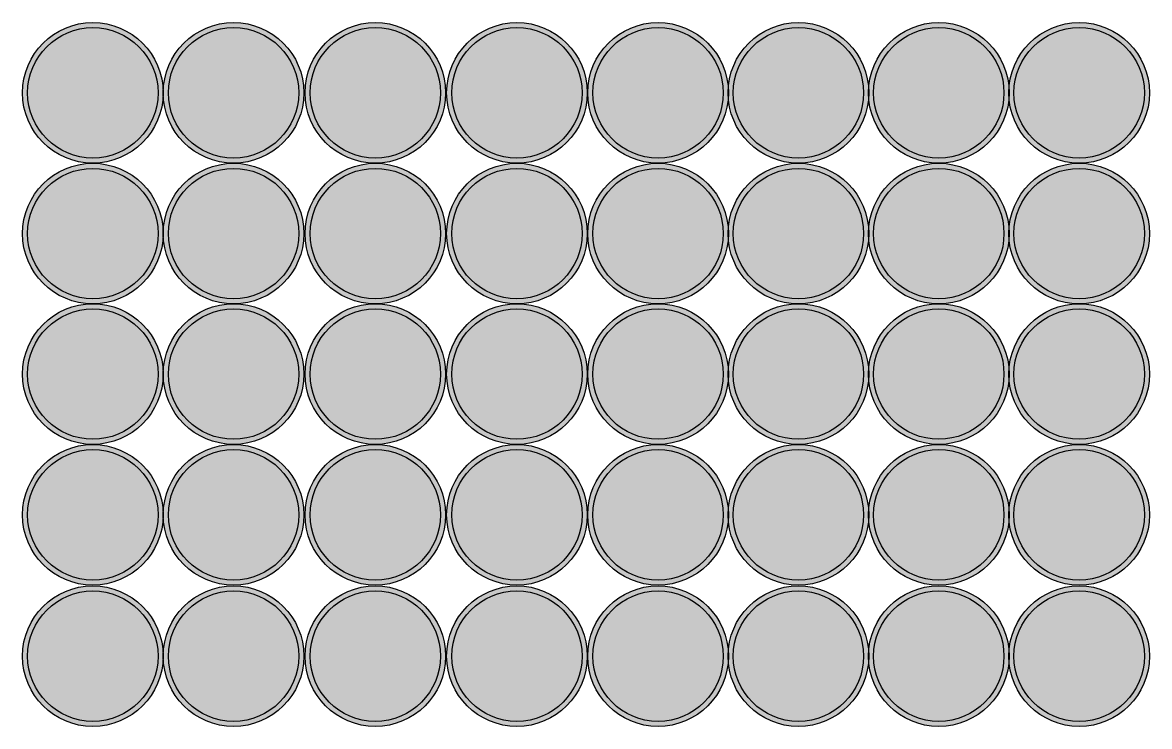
# Model space of a CAD drawing. Header units: inches. Extents: x 2620 to 4317, y 1826 to 2873.
# Drawn here: x 3358.92 to 3386.5, y 2281.7 to 2298.92 of the extents above; entities that cross this region are included whole.
import ezdxf

# ---------------------------------------------------------------- set-up
doc = ezdxf.new("R2010")
doc.units = ezdxf.units.IN
doc.header["$MEASUREMENT"] = 0

msp = doc.modelspace()

# ---------------------------------------------------------------- hatches: boundary and pattern name
h = msp.add_hatch(color=256)
h.dxf.hatch_style = 1
h.set_gradient(color1=(41, 49, 137), color2=(19, 103, 52), tint=1, name='INVCURVED')
h.paths.add_polyline_path([(3358.91862, 2297.20236, 1), (3362.35862, 2297.20236, 1)])
h.paths.add_polyline_path([(3362.23362, 2297.20236, -1), (3359.04362, 2297.20236, -1)], flags=16)
h = msp.add_hatch(color=256)
h.dxf.hatch_style = 1
h.set_gradient(color1=(242, 103, 34), color2=(248, 153, 30), tint=1)
h.paths.add_polyline_path([(3362.23362, 2297.20236, 1), (3359.04362, 2297.20236, 1)])
h = msp.add_hatch(color=256)
h.dxf.hatch_style = 1
h.set_gradient(color1=(41, 49, 137), color2=(19, 103, 52), tint=1, name='INVCURVED')
h.paths.add_polyline_path([(3362.36235, 2297.20236, 1), (3365.80235, 2297.20236, 1)])
h.paths.add_polyline_path([(3365.67735, 2297.20236, -1), (3362.48735, 2297.20236, -1)], flags=16)
h = msp.add_hatch(color=256)
h.dxf.hatch_style = 1
h.set_gradient(color1=(242, 103, 34), color2=(248, 153, 30), tint=1)
h.paths.add_polyline_path([(3365.67735, 2297.20236, 1), (3362.48735, 2297.20236, 1)])
h = msp.add_hatch(color=256)
h.dxf.hatch_style = 1
h.set_gradient(color1=(41, 49, 137), color2=(19, 103, 52), tint=1, name='INVCURVED')
h.paths.add_polyline_path([(3365.8309, 2297.20236, 1), (3369.2709, 2297.20236, 1)])
h.paths.add_polyline_path([(3369.1459, 2297.20236, -1), (3365.9559, 2297.20236, -1)], flags=16)
h = msp.add_hatch(color=256)
h.dxf.hatch_style = 1
h.set_gradient(color1=(242, 103, 34), color2=(248, 153, 30), tint=1)
h.paths.add_polyline_path([(3369.1459, 2297.20236, 1), (3365.9559, 2297.20236, 1)])
h = msp.add_hatch(color=256)
h.dxf.hatch_style = 1
h.set_gradient(color1=(41, 49, 137), color2=(19, 103, 52), tint=1, name='INVCURVED')
h.paths.add_polyline_path([(3369.29709, 2297.20236, 1), (3372.73709, 2297.20236, 1)])
h.paths.add_polyline_path([(3372.61209, 2297.20236, -1), (3369.42209, 2297.20236, -1)], flags=16)
h = msp.add_hatch(color=256)
h.dxf.hatch_style = 1
h.set_gradient(color1=(242, 103, 34), color2=(248, 153, 30), tint=1)
h.paths.add_polyline_path([(3372.61209, 2297.20236, 1), (3369.42209, 2297.20236, 1)])
h = msp.add_hatch(color=256)
h.dxf.hatch_style = 1
h.set_gradient(color1=(41, 49, 137), color2=(19, 103, 52), tint=1, name='INVCURVED')
h.paths.add_polyline_path([(3372.75103, 2297.20236, 1), (3376.19103, 2297.20236, 1)])
h.paths.add_polyline_path([(3376.06603, 2297.20236, -1), (3372.87603, 2297.20236, -1)], flags=16)
h = msp.add_hatch(color=256)
h.dxf.hatch_style = 1
h.set_gradient(color1=(242, 103, 34), color2=(248, 153, 30), tint=1)
h.paths.add_polyline_path([(3376.06603, 2297.20236, 1), (3372.87603, 2297.20236, 1)])
h = msp.add_hatch(color=256)
h.dxf.hatch_style = 1
h.set_gradient(color1=(41, 49, 137), color2=(19, 103, 52), tint=1, name='INVCURVED')
h.paths.add_polyline_path([(3376.1858, 2297.20236, 1), (3379.6258, 2297.20236, 1)])
h.paths.add_polyline_path([(3379.5008, 2297.20236, -1), (3376.3108, 2297.20236, -1)], flags=16)
h = msp.add_hatch(color=256)
h.dxf.hatch_style = 1
h.set_gradient(color1=(242, 103, 34), color2=(248, 153, 30), tint=1)
h.paths.add_polyline_path([(3379.5008, 2297.20236, 1), (3376.3108, 2297.20236, 1)])
h = msp.add_hatch(color=256)
h.dxf.hatch_style = 1
h.set_gradient(color1=(41, 49, 137), color2=(19, 103, 52), tint=1, name='INVCURVED')
h.paths.add_polyline_path([(3379.62057, 2297.20236, 1), (3383.06057, 2297.20236, 1)])
h.paths.add_polyline_path([(3382.93557, 2297.20236, -1), (3379.74557, 2297.20236, -1)], flags=16)
h = msp.add_hatch(color=256)
h.dxf.hatch_style = 1
h.set_gradient(color1=(242, 103, 34), color2=(248, 153, 30), tint=1)
h.paths.add_polyline_path([(3382.93557, 2297.20236, 1), (3379.74557, 2297.20236, 1)])
h = msp.add_hatch(color=256)
h.dxf.hatch_style = 1
h.set_gradient(color1=(41, 49, 137), color2=(19, 103, 52), tint=1, name='INVCURVED')
h.paths.add_polyline_path([(3383.05515, 2297.20236, 1), (3386.49515, 2297.20236, 1)])
h.paths.add_polyline_path([(3386.37015, 2297.20236, -1), (3383.18015, 2297.20236, -1)], flags=16)
h = msp.add_hatch(color=256)
h.dxf.hatch_style = 1
h.set_gradient(color1=(242, 103, 34), color2=(248, 153, 30), tint=1)
h.paths.add_polyline_path([(3386.37015, 2297.20236, 1), (3383.18015, 2297.20236, 1)])
h = msp.add_hatch(color=256)
h.dxf.hatch_style = 1
h.set_gradient(color1=(41, 49, 137), color2=(19, 103, 52), tint=1, name='INVCURVED')
h.paths.add_polyline_path([(3358.91862, 2293.75981, 1), (3362.35862, 2293.75981, 1)])
h.paths.add_polyline_path([(3362.23362, 2293.75981, -1), (3359.04362, 2293.75981, -1)], flags=16)
h = msp.add_hatch(color=256)
h.dxf.hatch_style = 1
h.set_gradient(color1=(41, 49, 137), color2=(19, 103, 52), tint=1, name='INVCURVED')
h.paths.add_polyline_path([(3362.36235, 2293.75981, 1), (3365.80235, 2293.75981, 1)])
h.paths.add_polyline_path([(3365.67735, 2293.75981, -1), (3362.48735, 2293.75981, -1)], flags=16)
h = msp.add_hatch(color=256)
h.dxf.hatch_style = 1
h.set_gradient(color1=(41, 49, 137), color2=(19, 103, 52), tint=1, name='INVCURVED')
h.paths.add_polyline_path([(3365.8309, 2293.75981, 1), (3369.2709, 2293.75981, 1)])
h.paths.add_polyline_path([(3369.1459, 2293.75981, -1), (3365.9559, 2293.75981, -1)], flags=16)
h = msp.add_hatch(color=256)
h.dxf.hatch_style = 1
h.set_gradient(color1=(41, 49, 137), color2=(19, 103, 52), tint=1, name='INVCURVED')
h.paths.add_polyline_path([(3369.29709, 2293.75981, 1), (3372.73709, 2293.75981, 1)])
h.paths.add_polyline_path([(3372.61209, 2293.75981, -1), (3369.42209, 2293.75981, -1)], flags=16)
h = msp.add_hatch(color=256)
h.dxf.hatch_style = 1
h.set_gradient(color1=(41, 49, 137), color2=(19, 103, 52), tint=1, name='INVCURVED')
h.paths.add_polyline_path([(3372.75103, 2293.75981, 1), (3376.19103, 2293.75981, 1)])
h.paths.add_polyline_path([(3376.06603, 2293.75981, -1), (3372.87603, 2293.75981, -1)], flags=16)
h = msp.add_hatch(color=256)
h.dxf.hatch_style = 1
h.set_gradient(color1=(41, 49, 137), color2=(19, 103, 52), tint=1, name='INVCURVED')
h.paths.add_polyline_path([(3376.1858, 2293.75981, 1), (3379.6258, 2293.75981, 1)])
h.paths.add_polyline_path([(3379.5008, 2293.75981, -1), (3376.3108, 2293.75981, -1)], flags=16)
h = msp.add_hatch(color=256)
h.dxf.hatch_style = 1
h.set_gradient(color1=(41, 49, 137), color2=(19, 103, 52), tint=1, name='INVCURVED')
h.paths.add_polyline_path([(3379.62057, 2293.75981, 1), (3383.06057, 2293.75981, 1)])
h.paths.add_polyline_path([(3382.93557, 2293.75981, -1), (3379.74557, 2293.75981, -1)], flags=16)
h = msp.add_hatch(color=256)
h.dxf.hatch_style = 1
h.set_gradient(color1=(41, 49, 137), color2=(19, 103, 52), tint=1, name='INVCURVED')
h.paths.add_polyline_path([(3383.05515, 2293.75981, 1), (3386.49515, 2293.75981, 1)])
h.paths.add_polyline_path([(3386.37015, 2293.75981, -1), (3383.18015, 2293.75981, -1)], flags=16)
h = msp.add_hatch(color=256)
h.dxf.hatch_style = 1
h.set_gradient(color1=(242, 103, 34), color2=(248, 153, 30), tint=1)
h.paths.add_polyline_path([(3362.23362, 2293.75981, 1), (3359.04362, 2293.75981, 1)])
h = msp.add_hatch(color=256)
h.dxf.hatch_style = 1
h.set_gradient(color1=(242, 103, 34), color2=(248, 153, 30), tint=1)
h.paths.add_polyline_path([(3365.67735, 2293.75981, 1), (3362.48735, 2293.75981, 1)])
h = msp.add_hatch(color=256)
h.dxf.hatch_style = 1
h.set_gradient(color1=(242, 103, 34), color2=(248, 153, 30), tint=1)
h.paths.add_polyline_path([(3369.1459, 2293.75981, 1), (3365.9559, 2293.75981, 1)])
h = msp.add_hatch(color=256)
h.dxf.hatch_style = 1
h.set_gradient(color1=(242, 103, 34), color2=(248, 153, 30), tint=1)
h.paths.add_polyline_path([(3372.61209, 2293.75981, 1), (3369.42209, 2293.75981, 1)])
h = msp.add_hatch(color=256)
h.dxf.hatch_style = 1
h.set_gradient(color1=(242, 103, 34), color2=(248, 153, 30), tint=1)
h.paths.add_polyline_path([(3376.06603, 2293.75981, 1), (3372.87603, 2293.75981, 1)])
h = msp.add_hatch(color=256)
h.dxf.hatch_style = 1
h.set_gradient(color1=(242, 103, 34), color2=(248, 153, 30), tint=1)
h.paths.add_polyline_path([(3379.5008, 2293.75981, 1), (3376.3108, 2293.75981, 1)])
h = msp.add_hatch(color=256)
h.dxf.hatch_style = 1
h.set_gradient(color1=(242, 103, 34), color2=(248, 153, 30), tint=1)
h.paths.add_polyline_path([(3382.93557, 2293.75981, 1), (3379.74557, 2293.75981, 1)])
h = msp.add_hatch(color=256)
h.dxf.hatch_style = 1
h.set_gradient(color1=(242, 103, 34), color2=(248, 153, 30), tint=1)
h.paths.add_polyline_path([(3386.37015, 2293.75981, 1), (3383.18015, 2293.75981, 1)])
h = msp.add_hatch(color=256)
h.dxf.hatch_style = 1
h.set_gradient(color1=(41, 49, 137), color2=(19, 103, 52), tint=1, name='INVCURVED')
h.paths.add_polyline_path([(3358.91862, 2290.32087, 1), (3362.35862, 2290.32087, 1)])
h.paths.add_polyline_path([(3362.23362, 2290.32087, -1), (3359.04362, 2290.32087, -1)], flags=16)
h = msp.add_hatch(color=256)
h.dxf.hatch_style = 1
h.set_gradient(color1=(242, 103, 34), color2=(248, 153, 30), tint=1)
h.paths.add_polyline_path([(3362.23362, 2290.32087, 1), (3359.04362, 2290.32087, 1)])
h = msp.add_hatch(color=256)
h.dxf.hatch_style = 1
h.set_gradient(color1=(41, 49, 137), color2=(19, 103, 52), tint=1, name='INVCURVED')
h.paths.add_polyline_path([(3362.36235, 2290.32087, 1), (3365.80235, 2290.32087, 1)])
h.paths.add_polyline_path([(3365.67735, 2290.32087, -1), (3362.48735, 2290.32087, -1)], flags=16)
h = msp.add_hatch(color=256)
h.dxf.hatch_style = 1
h.set_gradient(color1=(242, 103, 34), color2=(248, 153, 30), tint=1)
h.paths.add_polyline_path([(3365.67735, 2290.32087, 1), (3362.48735, 2290.32087, 1)])
h = msp.add_hatch(color=256)
h.dxf.hatch_style = 1
h.set_gradient(color1=(41, 49, 137), color2=(19, 103, 52), tint=1, name='INVCURVED')
h.paths.add_polyline_path([(3365.8309, 2290.32087, 1), (3369.2709, 2290.32087, 1)])
h.paths.add_polyline_path([(3369.1459, 2290.32087, -1), (3365.9559, 2290.32087, -1)], flags=16)
h = msp.add_hatch(color=256)
h.dxf.hatch_style = 1
h.set_gradient(color1=(242, 103, 34), color2=(248, 153, 30), tint=1)
h.paths.add_polyline_path([(3369.1459, 2290.32087, 1), (3365.9559, 2290.32087, 1)])
h = msp.add_hatch(color=256)
h.dxf.hatch_style = 1
h.set_gradient(color1=(41, 49, 137), color2=(19, 103, 52), tint=1, name='INVCURVED')
h.paths.add_polyline_path([(3369.29709, 2290.32087, 1), (3372.73709, 2290.32087, 1)])
h.paths.add_polyline_path([(3372.61209, 2290.32087, -1), (3369.42209, 2290.32087, -1)], flags=16)
h = msp.add_hatch(color=256)
h.dxf.hatch_style = 1
h.set_gradient(color1=(242, 103, 34), color2=(248, 153, 30), tint=1)
h.paths.add_polyline_path([(3372.61209, 2290.32087, 1), (3369.42209, 2290.32087, 1)])
h = msp.add_hatch(color=256)
h.dxf.hatch_style = 1
h.set_gradient(color1=(41, 49, 137), color2=(19, 103, 52), tint=1, name='INVCURVED')
h.paths.add_polyline_path([(3372.75103, 2290.32087, 1), (3376.19103, 2290.32087, 1)])
h.paths.add_polyline_path([(3376.06603, 2290.32087, -1), (3372.87603, 2290.32087, -1)], flags=16)
h = msp.add_hatch(color=256)
h.dxf.hatch_style = 1
h.set_gradient(color1=(242, 103, 34), color2=(248, 153, 30), tint=1)
h.paths.add_polyline_path([(3376.06603, 2290.32087, 1), (3372.87603, 2290.32087, 1)])
h = msp.add_hatch(color=256)
h.dxf.hatch_style = 1
h.set_gradient(color1=(41, 49, 137), color2=(19, 103, 52), tint=1, name='INVCURVED')
h.paths.add_polyline_path([(3376.1858, 2290.32087, 1), (3379.6258, 2290.32087, 1)])
h.paths.add_polyline_path([(3379.5008, 2290.32087, -1), (3376.3108, 2290.32087, -1)], flags=16)
h = msp.add_hatch(color=256)
h.dxf.hatch_style = 1
h.set_gradient(color1=(242, 103, 34), color2=(248, 153, 30), tint=1)
h.paths.add_polyline_path([(3379.5008, 2290.32087, 1), (3376.3108, 2290.32087, 1)])
h = msp.add_hatch(color=256)
h.dxf.hatch_style = 1
h.set_gradient(color1=(41, 49, 137), color2=(19, 103, 52), tint=1, name='INVCURVED')
h.paths.add_polyline_path([(3379.62057, 2290.32087, 1), (3383.06057, 2290.32087, 1)])
h.paths.add_polyline_path([(3382.93557, 2290.32087, -1), (3379.74557, 2290.32087, -1)], flags=16)
h = msp.add_hatch(color=256)
h.dxf.hatch_style = 1
h.set_gradient(color1=(242, 103, 34), color2=(248, 153, 30), tint=1)
h.paths.add_polyline_path([(3382.93557, 2290.32087, 1), (3379.74557, 2290.32087, 1)])
h = msp.add_hatch(color=256)
h.dxf.hatch_style = 1
h.set_gradient(color1=(41, 49, 137), color2=(19, 103, 52), tint=1, name='INVCURVED')
h.paths.add_polyline_path([(3383.05515, 2290.32087, 1), (3386.49515, 2290.32087, 1)])
h.paths.add_polyline_path([(3386.37015, 2290.32087, -1), (3383.18015, 2290.32087, -1)], flags=16)
h = msp.add_hatch(color=256)
h.dxf.hatch_style = 1
h.set_gradient(color1=(242, 103, 34), color2=(248, 153, 30), tint=1)
h.paths.add_polyline_path([(3386.37015, 2290.32087, 1), (3383.18015, 2290.32087, 1)])
h = msp.add_hatch(color=256)
h.dxf.hatch_style = 1
h.set_gradient(color1=(41, 49, 137), color2=(19, 103, 52), tint=1, name='INVCURVED')
h.paths.add_polyline_path([(3358.91862, 2286.87734, 1), (3362.35862, 2286.87734, 1)])
h.paths.add_polyline_path([(3362.23362, 2286.87734, -1), (3359.04362, 2286.87734, -1)], flags=16)
h = msp.add_hatch(color=256)
h.dxf.hatch_style = 1
h.set_gradient(color1=(41, 49, 137), color2=(19, 103, 52), tint=1, name='INVCURVED')
h.paths.add_polyline_path([(3362.36235, 2286.87734, 1), (3365.80235, 2286.87734, 1)])
h.paths.add_polyline_path([(3365.67735, 2286.87734, -1), (3362.48735, 2286.87734, -1)], flags=16)
h = msp.add_hatch(color=256)
h.dxf.hatch_style = 1
h.set_gradient(color1=(41, 49, 137), color2=(19, 103, 52), tint=1, name='INVCURVED')
h.paths.add_polyline_path([(3365.8309, 2286.87734, 1), (3369.2709, 2286.87734, 1)])
h.paths.add_polyline_path([(3369.1459, 2286.87734, -1), (3365.9559, 2286.87734, -1)], flags=16)
h = msp.add_hatch(color=256)
h.dxf.hatch_style = 1
h.set_gradient(color1=(41, 49, 137), color2=(19, 103, 52), tint=1, name='INVCURVED')
h.paths.add_polyline_path([(3369.29709, 2286.87734, 1), (3372.73709, 2286.87734, 1)])
h.paths.add_polyline_path([(3372.61209, 2286.87734, -1), (3369.42209, 2286.87734, -1)], flags=16)
h = msp.add_hatch(color=256)
h.dxf.hatch_style = 1
h.set_gradient(color1=(41, 49, 137), color2=(19, 103, 52), tint=1, name='INVCURVED')
h.paths.add_polyline_path([(3372.75103, 2286.87734, 1), (3376.19103, 2286.87734, 1)])
h.paths.add_polyline_path([(3376.06603, 2286.87734, -1), (3372.87603, 2286.87734, -1)], flags=16)
h = msp.add_hatch(color=256)
h.dxf.hatch_style = 1
h.set_gradient(color1=(41, 49, 137), color2=(19, 103, 52), tint=1, name='INVCURVED')
h.paths.add_polyline_path([(3376.1858, 2286.87734, 1), (3379.6258, 2286.87734, 1)])
h.paths.add_polyline_path([(3379.5008, 2286.87734, -1), (3376.3108, 2286.87734, -1)], flags=16)
h = msp.add_hatch(color=256)
h.dxf.hatch_style = 1
h.set_gradient(color1=(41, 49, 137), color2=(19, 103, 52), tint=1, name='INVCURVED')
h.paths.add_polyline_path([(3379.62057, 2286.87734, 1), (3383.06057, 2286.87734, 1)])
h.paths.add_polyline_path([(3382.93557, 2286.87734, -1), (3379.74557, 2286.87734, -1)], flags=16)
h = msp.add_hatch(color=256)
h.dxf.hatch_style = 1
h.set_gradient(color1=(41, 49, 137), color2=(19, 103, 52), tint=1, name='INVCURVED')
h.paths.add_polyline_path([(3383.05515, 2286.87734, 1), (3386.49515, 2286.87734, 1)])
h.paths.add_polyline_path([(3386.37015, 2286.87734, -1), (3383.18015, 2286.87734, -1)], flags=16)
h = msp.add_hatch(color=256)
h.dxf.hatch_style = 1
h.set_gradient(color1=(242, 103, 34), color2=(248, 153, 30), tint=1)
h.paths.add_polyline_path([(3362.23362, 2286.87734, 1), (3359.04362, 2286.87734, 1)])
h = msp.add_hatch(color=256)
h.dxf.hatch_style = 1
h.set_gradient(color1=(242, 103, 34), color2=(248, 153, 30), tint=1)
h.paths.add_polyline_path([(3365.67735, 2286.87734, 1), (3362.48735, 2286.87734, 1)])
h = msp.add_hatch(color=256)
h.dxf.hatch_style = 1
h.set_gradient(color1=(242, 103, 34), color2=(248, 153, 30), tint=1)
h.paths.add_polyline_path([(3369.1459, 2286.87734, 1), (3365.9559, 2286.87734, 1)])
h = msp.add_hatch(color=256)
h.dxf.hatch_style = 1
h.set_gradient(color1=(242, 103, 34), color2=(248, 153, 30), tint=1)
h.paths.add_polyline_path([(3372.61209, 2286.87734, 1), (3369.42209, 2286.87734, 1)])
h = msp.add_hatch(color=256)
h.dxf.hatch_style = 1
h.set_gradient(color1=(242, 103, 34), color2=(248, 153, 30), tint=1)
h.paths.add_polyline_path([(3376.06603, 2286.87734, 1), (3372.87603, 2286.87734, 1)])
h = msp.add_hatch(color=256)
h.dxf.hatch_style = 1
h.set_gradient(color1=(242, 103, 34), color2=(248, 153, 30), tint=1)
h.paths.add_polyline_path([(3379.5008, 2286.87734, 1), (3376.3108, 2286.87734, 1)])
h = msp.add_hatch(color=256)
h.dxf.hatch_style = 1
h.set_gradient(color1=(242, 103, 34), color2=(248, 153, 30), tint=1)
h.paths.add_polyline_path([(3382.93557, 2286.87734, 1), (3379.74557, 2286.87734, 1)])
h = msp.add_hatch(color=256)
h.dxf.hatch_style = 1
h.set_gradient(color1=(242, 103, 34), color2=(248, 153, 30), tint=1)
h.paths.add_polyline_path([(3386.37015, 2286.87734, 1), (3383.18015, 2286.87734, 1)])
h = msp.add_hatch(color=256)
h.dxf.hatch_style = 1
h.set_gradient(color1=(41, 49, 137), color2=(19, 103, 52), tint=1, name='INVCURVED')
h.paths.add_polyline_path([(3358.91862, 2283.41998, 1), (3362.35862, 2283.41998, 1)])
h.paths.add_polyline_path([(3362.23362, 2283.41998, -1), (3359.04362, 2283.41998, -1)], flags=16)
h = msp.add_hatch(color=256)
h.dxf.hatch_style = 1
h.set_gradient(color1=(242, 103, 34), color2=(248, 153, 30), tint=1)
h.paths.add_polyline_path([(3362.23362, 2283.41998, 1), (3359.04362, 2283.41998, 1)])
h = msp.add_hatch(color=256)
h.dxf.hatch_style = 1
h.set_gradient(color1=(41, 49, 137), color2=(19, 103, 52), tint=1, name='INVCURVED')
h.paths.add_polyline_path([(3362.36235, 2283.41998, 1), (3365.80235, 2283.41998, 1)])
h.paths.add_polyline_path([(3365.67735, 2283.41998, -1), (3362.48735, 2283.41998, -1)], flags=16)
h = msp.add_hatch(color=256)
h.dxf.hatch_style = 1
h.set_gradient(color1=(242, 103, 34), color2=(248, 153, 30), tint=1)
h.paths.add_polyline_path([(3365.67735, 2283.41998, 1), (3362.48735, 2283.41998, 1)])
h = msp.add_hatch(color=256)
h.dxf.hatch_style = 1
h.set_gradient(color1=(41, 49, 137), color2=(19, 103, 52), tint=1, name='INVCURVED')
h.paths.add_polyline_path([(3365.8309, 2283.41998, 1), (3369.2709, 2283.41998, 1)])
h.paths.add_polyline_path([(3369.1459, 2283.41998, -1), (3365.9559, 2283.41998, -1)], flags=16)
h = msp.add_hatch(color=256)
h.dxf.hatch_style = 1
h.set_gradient(color1=(242, 103, 34), color2=(248, 153, 30), tint=1)
h.paths.add_polyline_path([(3369.1459, 2283.41998, 1), (3365.9559, 2283.41998, 1)])
h = msp.add_hatch(color=256)
h.dxf.hatch_style = 1
h.set_gradient(color1=(41, 49, 137), color2=(19, 103, 52), tint=1, name='INVCURVED')
h.paths.add_polyline_path([(3369.29709, 2283.41998, 1), (3372.73709, 2283.41998, 1)])
h.paths.add_polyline_path([(3372.61209, 2283.41998, -1), (3369.42209, 2283.41998, -1)], flags=16)
h = msp.add_hatch(color=256)
h.dxf.hatch_style = 1
h.set_gradient(color1=(242, 103, 34), color2=(248, 153, 30), tint=1)
h.paths.add_polyline_path([(3372.61209, 2283.41998, 1), (3369.42209, 2283.41998, 1)])
h = msp.add_hatch(color=256)
h.dxf.hatch_style = 1
h.set_gradient(color1=(41, 49, 137), color2=(19, 103, 52), tint=1, name='INVCURVED')
h.paths.add_polyline_path([(3372.75103, 2283.41998, 1), (3376.19103, 2283.41998, 1)])
h.paths.add_polyline_path([(3376.06603, 2283.41998, -1), (3372.87603, 2283.41998, -1)], flags=16)
h = msp.add_hatch(color=256)
h.dxf.hatch_style = 1
h.set_gradient(color1=(242, 103, 34), color2=(248, 153, 30), tint=1)
h.paths.add_polyline_path([(3376.06603, 2283.41998, 1), (3372.87603, 2283.41998, 1)])
h = msp.add_hatch(color=256)
h.dxf.hatch_style = 1
h.set_gradient(color1=(41, 49, 137), color2=(19, 103, 52), tint=1, name='INVCURVED')
h.paths.add_polyline_path([(3376.1858, 2283.41998, 1), (3379.6258, 2283.41998, 1)])
h.paths.add_polyline_path([(3379.5008, 2283.41998, -1), (3376.3108, 2283.41998, -1)], flags=16)
h = msp.add_hatch(color=256)
h.dxf.hatch_style = 1
h.set_gradient(color1=(242, 103, 34), color2=(248, 153, 30), tint=1)
h.paths.add_polyline_path([(3379.5008, 2283.41998, 1), (3376.3108, 2283.41998, 1)])
h = msp.add_hatch(color=256)
h.dxf.hatch_style = 1
h.set_gradient(color1=(41, 49, 137), color2=(19, 103, 52), tint=1, name='INVCURVED')
h.paths.add_polyline_path([(3379.62057, 2283.41998, 1), (3383.06057, 2283.41998, 1)])
h.paths.add_polyline_path([(3382.93557, 2283.41998, -1), (3379.74557, 2283.41998, -1)], flags=16)
h = msp.add_hatch(color=256)
h.dxf.hatch_style = 1
h.set_gradient(color1=(242, 103, 34), color2=(248, 153, 30), tint=1)
h.paths.add_polyline_path([(3382.93557, 2283.41998, 1), (3379.74557, 2283.41998, 1)])
h = msp.add_hatch(color=256)
h.dxf.hatch_style = 1
h.set_gradient(color1=(41, 49, 137), color2=(19, 103, 52), tint=1, name='INVCURVED')
h.paths.add_polyline_path([(3383.05515, 2283.41998, 1), (3386.49515, 2283.41998, 1)])
h.paths.add_polyline_path([(3386.37015, 2283.41998, -1), (3383.18015, 2283.41998, -1)], flags=16)
h = msp.add_hatch(color=256)
h.dxf.hatch_style = 1
h.set_gradient(color1=(242, 103, 34), color2=(248, 153, 30), tint=1)
h.paths.add_polyline_path([(3386.37015, 2283.41998, 1), (3383.18015, 2283.41998, 1)])

# ---------------------------------------------------------------- linework, layer by layer
for centre, radius in [((3360.63862, 2297.20236), 1.72), ((3360.63862, 2297.20236), 1.595), ((3364.08235, 2297.20236), 1.72), ((3364.08235, 2297.20236), 1.595), ((3367.5509, 2297.20236), 1.72), ((3367.5509, 2297.20236), 1.595), ((3371.01709, 2297.20236), 1.72), ((3371.01709, 2297.20236), 1.595), ((3374.47103, 2297.20236), 1.72), ((3374.47103, 2297.20236), 1.595), ((3377.9058, 2297.20236), 1.72), ((3377.9058, 2297.20236), 1.595), ((3381.34057, 2297.20236), 1.72), ((3381.34057, 2297.20236), 1.595), ((3384.77515, 2297.20236), 1.72), ((3384.77515, 2297.20236), 1.595), ((3360.63862, 2293.75981), 1.72), ((3364.08235, 2293.75981), 1.72), ((3367.5509, 2293.75981), 1.72), ((3371.01709, 2293.75981), 1.72), ((3374.47103, 2293.75981), 1.72), ((3377.9058, 2293.75981), 1.72), ((3381.34057, 2293.75981), 1.72), ((3384.77515, 2293.75981), 1.72), ((3360.63862, 2293.75981), 1.595), ((3364.08235, 2293.75981), 1.595), ((3367.5509, 2293.75981), 1.595), ((3371.01709, 2293.75981), 1.595), ((3374.47103, 2293.75981), 1.595), ((3377.9058, 2293.75981), 1.595), ((3381.34057, 2293.75981), 1.595), ((3384.77515, 2293.75981), 1.595), ((3360.63862, 2290.32087), 1.72), ((3360.63862, 2290.32087), 1.595), ((3364.08235, 2290.32087), 1.72), ((3364.08235, 2290.32087), 1.595), ((3367.5509, 2290.32087), 1.72), ((3367.5509, 2290.32087), 1.595), ((3371.01709, 2290.32087), 1.72), ((3371.01709, 2290.32087), 1.595), ((3374.47103, 2290.32087), 1.72), ((3374.47103, 2290.32087), 1.595), ((3377.9058, 2290.32087), 1.72), ((3377.9058, 2290.32087), 1.595), ((3381.34057, 2290.32087), 1.72), ((3381.34057, 2290.32087), 1.595), ((3384.77515, 2290.32087), 1.72), ((3384.77515, 2290.32087), 1.595), ((3360.63862, 2286.87734), 1.72), ((3364.08235, 2286.87734), 1.72), ((3367.5509, 2286.87734), 1.72), ((3371.01709, 2286.87734), 1.72), ((3374.47103, 2286.87734), 1.72), ((3377.9058, 2286.87734), 1.72), ((3381.34057, 2286.87734), 1.72), ((3384.77515, 2286.87734), 1.72), ((3360.63862, 2286.87734), 1.595), ((3364.08235, 2286.87734), 1.595), ((3367.5509, 2286.87734), 1.595), ((3371.01709, 2286.87734), 1.595), ((3374.47103, 2286.87734), 1.595), ((3377.9058, 2286.87734), 1.595), ((3381.34057, 2286.87734), 1.595), ((3384.77515, 2286.87734), 1.595), ((3360.63862, 2283.41998), 1.72), ((3360.63862, 2283.41998), 1.595), ((3364.08235, 2283.41998), 1.72), ((3364.08235, 2283.41998), 1.595), ((3367.5509, 2283.41998), 1.72), ((3367.5509, 2283.41998), 1.595), ((3371.01709, 2283.41998), 1.72), ((3371.01709, 2283.41998), 1.595), ((3374.47103, 2283.41998), 1.72), ((3374.47103, 2283.41998), 1.595), ((3377.9058, 2283.41998), 1.72), ((3377.9058, 2283.41998), 1.595), ((3381.34057, 2283.41998), 1.72), ((3381.34057, 2283.41998), 1.595), ((3384.77515, 2283.41998), 1.72), ((3384.77515, 2283.41998), 1.595)]:
    msp.add_circle(centre, radius)

doc.saveas('drawing.dxf')
